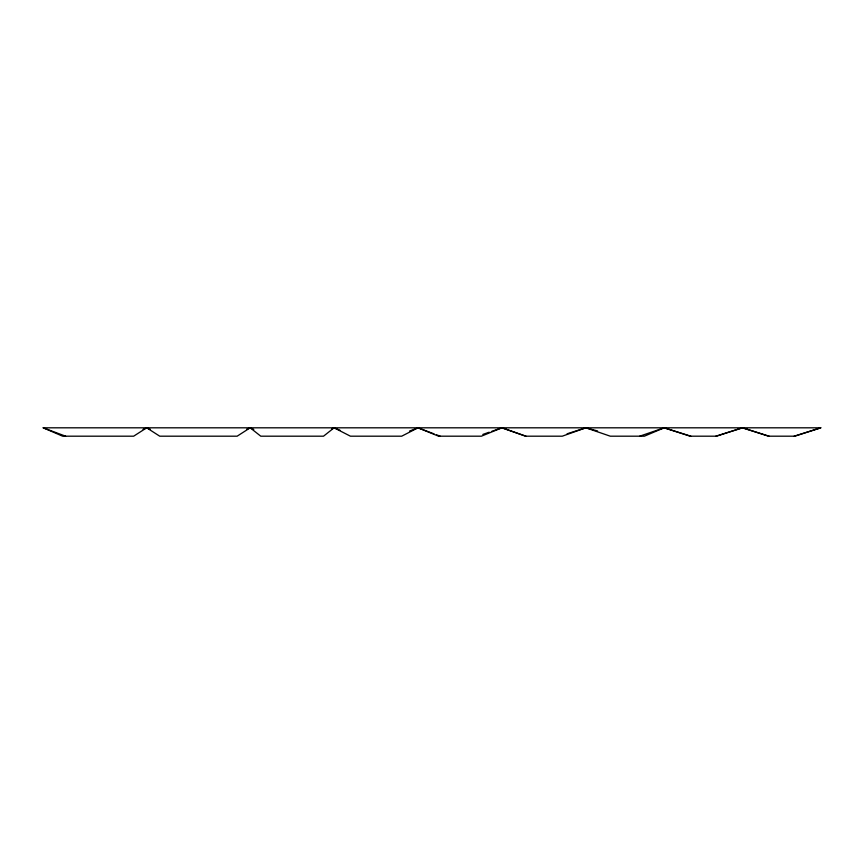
<?xml version="1.0" encoding="UTF-8"?>
<svg xmlns="http://www.w3.org/2000/svg" width="864" height="864" viewBox="0 0 864 864"><rect width="100%" height="100%" fill="white"/><g stroke="black" fill="none" stroke-linecap="round" stroke-linejoin="round"><path stroke-width="1.3" d="M143.057 429.376L146.696 427.81L150.282 429.289M331.668 428.857L334.098 427.81L340.038 430.272M246.607 429.289L250.182 427.81L253.778 429.484M409.514 431.071L418.014 427.81L434.041 433.868M482.825 434.43L489.197 432.216M491.746 431.341L501.93 427.81L526.014 436.19M639.706 436.19L664.157 427.81L690.854 436.19M597.575 430.952L585.846 427.81L562.27 436.19L525.506 436.19L501.93 427.81L481.399 436.19L438.545 436.19L418.014 427.81L401.695 436.19L350.428 436.19L334.098 427.81L323.525 436.19L260.766 436.19L250.182 427.81L237.146 436.19L159.732 436.19L146.696 427.81L133.65 436.19L62.608 436.19L43.2 427.81L820.8 427.81L794.869 436.19L768.42 436.19L742.478 427.81L715.781 436.19M567.076 433.793L585.846 427.81L610.297 436.19L644.371 436.19L664.157 427.81L690.098 436.19L716.548 436.19L742.478 427.81L769.176 436.19M794.102 436.19L820.8 427.81M43.2 427.81L65.61 436.19M436.504 434.797L440.208 436.19"/></g></svg>
